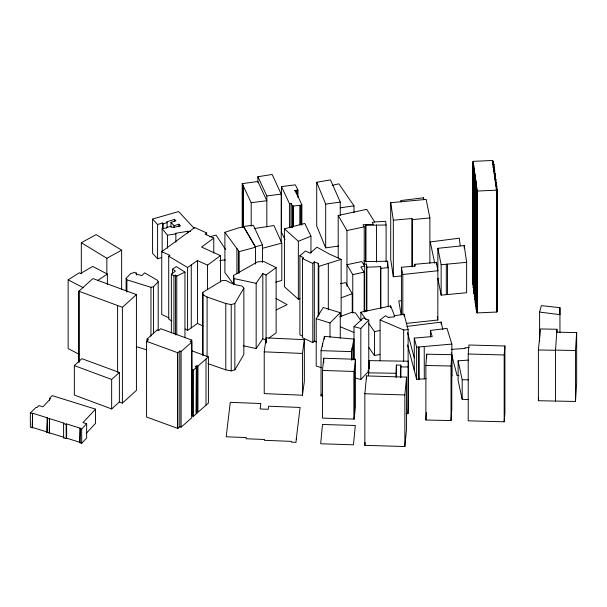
<?xml version="1.0" encoding="UTF-8"?>
<svg xmlns="http://www.w3.org/2000/svg" width="607" height="607" viewBox="0 0 607 607"><rect width="100%" height="100%" fill="white"/><g stroke="black" fill="none" stroke-linecap="round" stroke-linejoin="round"><path stroke-width="0.91" d="M400.764 377.266L400.764 365.133L396.386 365.065L395.954 377.008M400.681 377.106L400.764 365.133M368.525 375.65L369.17 360.626L408.276 361.233L408.276 407.912L407.972 413.663L406.098 413.633M407.972 413.663L408.276 361.233M538.386 349.973L540.564 328.941L556.923 329.267L555.534 350.307L538.386 349.973L538.386 400.726L575.459 401.462L576.65 383.533L576.65 332.575L556.718 332.181M575.459 401.462L575.459 350.512L576.65 332.575M425.894 365.497L426.645 354.207L451.783 354.708L451.783 409.247L451.031 420.537L425.894 420.036L425.894 365.497L451.031 365.998L451.783 354.708M425.894 420.036L426.395 412.51M468.217 354.002L468.938 345.011L504.91 345.99L504.91 412.813L504.189 421.804L468.217 420.826L468.217 354.002L504.189 354.974L504.91 345.99M364.845 393.746L366.552 375.93L406.561 377.114L406.561 428.709L404.854 446.532L364.845 445.341L364.845 393.746L404.854 394.937L406.561 377.114M364.845 445.341L365.111 442.526M354.124 419.134L354.124 371.476L355.414 359.268L323.721 358.221L322.514 370.437L322.514 418.102L354.124 419.134L355.414 406.925L355.414 359.268M538.386 400.726L538.667 398.01M266.162 337.887L264.227 351.848L264.227 393.609L302.445 395.203L304.35 381.416L304.35 339.654L266.162 337.887L266.162 342.53M302.445 395.203L302.445 353.433L304.35 339.654M297.954 190.052L294.463 190.598L295.533 191.084L301.785 204.642L300.913 205.242L292.491 206.099L290.973 203.345L289.433 203.588L281.496 186.615L295.313 184.824L297.954 190.052L297.954 197.51M351.529 360.11L351.529 351.628L353.858 339.116L324.404 336.354L321.042 350.649L321.042 395.855L322.886 395.916M321.042 395.855L321.429 394.087M539.6 341.331L539.6 312.074L541.353 305.64L559.927 307.658L559.957 332.575M207.973 363.654L225.796 369.853L231.221 370.9L234.863 369.853L234.863 303.515L243.855 288.12L242.034 286.056L236.609 285.009L230.364 282.816L226.221 280.548L222.071 280.601L202.768 292.377L202.768 354.92M234.863 369.853L243.855 354.45L243.855 288.12M321.467 367.675L316.209 366.036L316.209 318.667L323.212 307.483L340.246 312.696L340.246 338.274M243.308 345.778L256.154 348.532L256.154 283.325L262.823 273.537L266.056 275.009L276.139 267.611L263.825 261.556L257.588 261.837L233.445 275.525L233.445 284.03M256.154 348.532L262.823 338.744L262.823 273.537M126.119 278.408L126.893 279.819L150.946 287.286L153.518 286.808L158.199 281.762L157.456 280.29L144.648 272.862L141.757 275.654L135.786 273.803L136.431 273.12L134.018 272.247L133.214 273.006L130.771 273.438L126.119 278.408L126.119 290.616M49.524 398.42L52.149 395.612L95.542 409.141L82.962 422.593L86.649 423.739L86.649 437.988L81.672 443.307L79.858 442.738L80.177 428.147L66.626 423.921L66.626 438.171L66.171 438.656L63.598 437.852L63.598 423.603L64.046 423.125L49.546 418.602L49.546 432.852L46.997 432.465L47.361 417.828L32.596 413.223L32.285 427.798L30.35 427.199L30.35 412.95L36.124 407.312L37.012 407.57L38.871 405.575L42.922 406.834L50.51 398.731L49.524 398.42L49.524 400.203M46.997 432.465L47.361 417.828M63.598 437.852L64.046 437.374L49.546 432.852M49.25 433.17L49.546 418.602M81.672 443.307L81.672 429.058L86.649 423.739M86.179 433.398L95.542 423.39L95.542 409.141M79.858 442.738L80.177 428.147M66.171 438.656L66.171 424.407L66.626 423.921M32.285 427.798L32.596 413.223M355.717 378.146L360.839 379.512L360.839 328.463L368.768 320.101L363.434 317.909L354.01 326.642L354.01 359.731M360.839 379.512L368.768 371.158L367.842 370.771M318.804 315.344L318.804 266.374L318.235 263.43L314.327 261.875L312.802 263.461L312.802 342.568L302.544 337.72L302.544 258.612L303.675 257.854L299.904 255.691L305.503 250.979L310.147 253.165L316.96 247.178L329.381 254.06L341.149 259.364L341.149 316.816M314.327 261.875L314.327 340.99L312.802 342.568M330.003 337.181L330.003 322.97L340.246 312.696M78.887 361.689L78.887 291.239L92.917 278.56L136.423 294.607L136.423 390.422L122.402 403.101L119.374 401.978L111.65 408.943L74.342 395.074L74.342 365.596L81.869 358.661L119.374 372.501L119.374 401.978M147.091 341.9L147.091 339.063L157.19 329.874L158.761 330.451L160.658 328.713L191.812 340.095L192.138 415.886L192.237 369.61L193.504 370.035L197.009 366.932L196.387 366.719L196.084 413.17L196.387 412.904L196.387 366.719M147.091 339.063L148.518 339.586L146.568 341.346L146.568 417.017L177.859 428.451L177.859 352.781L179.801 351.013L181.106 351.491L191.736 342.189L190.143 341.604L191.812 340.095M208.413 356.87L208.413 403.056L197.95 412.297L197.95 366.112L208.413 356.87L191.789 350.793M177.859 428.451L179.801 426.683L179.801 351.013M122.402 403.101L122.402 307.286L136.423 294.607M111.65 408.943L111.65 379.466L119.374 372.501M192.138 415.886L192.237 369.61M192.237 415.795L193.504 416.22L197.009 413.124L197.009 366.932M179.801 426.683L181.106 427.161L191.736 417.859L191.736 342.189M380.081 360.49L380.081 319.957L385.468 315.746L388.905 317.749L389.095 317.286L394.262 316.869L394.019 315.845L404.042 314.214L408.124 329.616L408.124 361.666M171.371 332.924L171.371 274.159L175.37 271.086L172.555 269.144L176.311 266.594L184.953 272.103L184.953 337.507M169.087 317.878L161.75 314.532L161.75 251.639L194.71 227.526L206.63 232.959L205.045 234.143L213.763 238.103L213.763 253.119M213.763 238.103L201.577 247.049L220.5 255.646L220.5 281.929M207.533 289.539L207.533 265.13L220.5 255.646M268.871 338.145L276.139 332.811L276.139 267.611M207.533 265.13L197.45 260.555L187.578 267.505L187.578 330.398L185.196 328.971M197.45 260.555L197.45 323.448L187.578 330.398M171.819 320.982L168.708 319.123L168.708 256.23L169.899 255.357L161.75 251.639M97.59 280.502L107.378 274.114L92.734 266.443L80.564 273.491L79.251 272.793L68.151 279.857L68.151 348.6L79.039 354.238M81.323 273.704L81.323 242.709L96.118 234.621L121.635 250.175L121.635 289.615M81.323 242.709L106.847 258.263L121.635 250.175M171.371 274.159L173.921 275.919L175.453 275.176L176.766 276.079L176.766 334.844M176.766 276.079L184.953 272.103M276.231 309.911L287.141 304.676L275.927 298.401M310.951 236.191L298.341 241.275L284.425 228.824L304.782 223.437L310.951 236.191L310.951 253.013M284.425 228.824L284.425 286.754L298.341 299.205L299.979 298.545M339.852 316.778L351.354 312.438L355.482 312.863L360.96 320.792M341.149 297.787L352.242 293.742L345.732 282.634L340.428 283.681M318.804 266.374L341.149 259.364M194.194 228.407L178.64 211.54L152.577 219.051L157.6 224.499L162.486 222.989L163.23 223.801L163.23 228.429M170.977 226.965L170.977 222.329L175.909 220.819L174.573 219.377L166.462 221.889L167.122 222.594L167.122 227.23M163.23 223.801L167.122 222.594M152.577 219.051L152.577 253.347L157.6 258.802L161.667 257.543M170.977 222.329L174.065 225.683L178.883 224.203L180.431 225.88L174.361 227.215L171.546 227.253L170.825 226.479L166.386 227.329L166.735 227.944L162.115 228.611L162.175 251.867M224.901 232.284L238.248 227.966L243.68 226.935L255.464 247.246L239.181 251.632L224.901 232.284L224.901 272.573L233.786 284.584M209.673 236.889L216.039 235.061L225.531 249.454M202.768 292.377L202.935 294.752L207.086 297.013L225.796 303.523L231.221 304.57L234.863 303.515M255.464 246.761L262.444 244.879L253.316 225.258L243.68 226.441L255.464 246.761L255.464 264.113M262.444 248.316L281.807 243.111L273.962 225.546L254.212 228.558M275.646 282.111L281.807 280.449L281.807 243.111M332.181 185.378L338.881 183.8L353.995 205.849L353.995 212.473M386.098 261.754L386.098 224.992L385.673 221.297L374.709 221.972L366.704 209.347L338.198 215.447L346.961 230.561L364.223 226.851L364.223 264.986M364.708 312.081L364.708 266.109L360.824 266.943L364.162 272.156L364.162 311.566M364.708 266.109L361.787 261.526L346.961 264.713L352.758 274.607L364.162 272.156M368.722 323.432L374.473 331.657L379.876 330.496M368.722 347.363L374.473 355.588L379.876 354.427M360.877 320.504L360.877 312.218L390.635 305.943L394.725 316.232M374.709 221.972L372.197 222.458L373.419 224.393L363.039 224.742L364.223 226.851M338.623 246.063L325.686 247.861L316.717 226.009L316.717 182.275L330.504 179.877L340.269 202.101L340.269 215.561M190.621 231.358L188.162 231.76L187.722 231.282L175.393 233.346L175.848 233.839L175.848 242.185M162.115 228.611L167.471 235.22L175.848 233.839M257.884 182.381L257.884 176.728L272.148 174.467L281.2 194.088L281.2 242.094M353.995 205.849L340.193 207.837M363.859 260.881L365.482 260.631L365.983 261.579L387.592 261.23L388.222 267.604L388.222 306.816M316.717 182.275L325.686 204.127L340.269 202.101M219.666 260.585L225.03 259.834L225.189 260.289M242.193 183.663L257.884 181.493L266.83 200.72L251.192 202.692L242.193 183.663L242.193 226.919M257.884 176.728L266.83 195.947L281.2 194.088M442.822 329.662L441.168 322.105L406.827 326.429M430.484 337.044L430.484 330.443L447.018 328.357L451.851 344.086L451.851 376.173L451.312 374.428M423.876 199.665L423.504 197.821L400.666 200.56L401.181 202.04M402.813 314.289L402.813 274.485L437.837 270.745L436.425 262.368L414.718 264.311L414.718 266.2M406.5 323.372L437.837 320.026L437.875 248.316L464.241 245.592L466.624 262.315L466.624 292.726L441.145 295.146L437.875 278.727L438.793 278.636M380.824 308.515L380.824 268.37L388.222 267.604M393.328 276.731L393.328 220.227L411.971 218.497L412.29 219.666L429.877 217.905L426.175 199.415L390.711 202.692L390.711 259.197L393.328 276.731L401.713 275.957M437.875 248.316L441.145 264.735L466.624 262.315M451.851 344.086L424.232 346.514L424.301 378.882L416.622 379.269L414.278 370.202L414.278 338.114L432.192 336.536L430.484 330.443M414.278 338.114L416.622 347.189L424.232 346.514M426.068 378.442L424.301 378.882M401.31 300.677L398.791 300.882L401.136 314.813M380.081 319.957L403.663 329.98L408.124 329.616M401.424 314.661L401.424 267.277L415.112 266.041L414.718 264.311M468.68 399.512L462.177 399.345L458.11 380.498L458.11 360.846L468.285 360.08M469.219 347.523L464.939 347.826L465.106 348.448L451.752 349.336M458.9 375.475L457.063 375.581L451.198 352.94M473.172 168.905L473.172 161.348L492.725 160.468L492.823 161.234L493.514 161.523L492.861 161.553L493.241 168.109M473.278 162.122L472.625 162.145L473.316 162.433L473.695 165.21L473.733 287.384L473.088 287.415L473.695 287.065M493.241 164.33L493.931 164.618L493.931 171.227M494.128 173.67L493.703 167.744L494.364 167.714L493.666 167.433L493.294 164.641L493.931 164.618M474.575 293.576L473.877 293.295L473.877 171.44L474.53 171.402L474.53 175.18M494.546 176.766L494.546 173.936L495.191 173.905L495.191 179.573M475.418 299.767L474.765 299.797L474.727 177.623L475.372 177.593L475.789 302.552L475.137 302.582L475.835 302.863L476.207 305.647L475.607 305.981L476.252 305.951M495.342 182.639L494.963 177.024L495.608 176.994L494.925 176.713L494.546 173.936M475.182 302.893L475.137 180.719L475.789 180.689L475.789 302.552M476.252 190.712L476.207 183.784L475.835 181L475.137 180.719M495.342 179.809L495.995 179.778L495.388 180.12L495.76 182.904L496.412 182.874L496.45 186.023M496.223 190.097L496.223 186.319L496.867 186.288L496.177 186L495.805 183.223L496.45 183.193M496.746 190.173L477.201 191.053L477.094 190.287L476.396 190.006L477.049 189.983L477.049 311.839L476.396 311.869L477.094 312.15L477.201 312.916L496.746 312.036L496.647 189.407L497.292 189.376L496.594 189.096L496.223 186.319M472.625 162.145L472.625 284.008L473.316 284.288M473.877 293.295L474.53 293.264M474.955 296.36L474.302 296.383L474.993 296.671L475.372 299.448L474.765 299.797M476.632 308.743L476.025 309.084L476.67 309.054L476.632 186.88L476.252 184.096L475.569 183.815L476.207 183.784M496.594 189.096L496.647 311.262L497.292 311.232L497.247 189.065M473.088 287.415L473.043 165.241L473.695 165.21M474.158 290.48L473.506 290.51L473.46 168.344L474.113 168.314L474.408 292.339M494.083 170.521L494.788 170.802L494.128 170.833L494.5 177.396M473.877 171.44L474.575 171.72L474.955 174.497L474.993 296.671M494.5 173.617L495.191 173.905M474.348 296.702L474.302 174.528L474.955 174.497M476.025 309.084L475.979 186.91L476.632 186.88M472.625 284.008L473.278 283.977M474.113 290.169L473.506 290.51M496.594 310.951L497.292 311.232M365.482 261.124L365.482 224.362L365.983 225.318L386.098 224.992M364.223 263.119L364.344 264.174L366.514 264.091L366.886 267.209L366.886 311.088M366.886 267.209L380.612 266.64L380.824 268.37M364.344 310.86L366.514 310.769L366.514 264.091M368.525 372.85L395.954 373.275M575.459 350.512L555.534 350.11L555.534 401.068M407.972 366.985L400.681 366.84M458.11 360.846L462.177 379.686L468.68 379.853M321.042 350.649L351.529 351.628M322.514 370.437L354.124 371.476M264.227 351.848L302.445 353.433M539.6 312.074L559.957 314.646M256.154 283.325L234.143 278.613L233.445 275.525M354.01 326.642L360.839 328.463M146.568 341.346L177.859 352.781M136.689 346.734L146.492 349.776M46.997 418.215L49.25 418.921M63.598 423.603L66.171 424.407M32.596 427.472L47.361 432.078M66.626 438.171L80.177 442.397M316.209 318.667L330.003 322.97M30.35 412.95L32.285 413.549M79.858 428.489L81.672 429.058M196.387 412.904L197.009 413.124M196.084 366.985L195.31 366.704L196.554 365.566L197.95 366.112M78.887 291.239L122.402 307.286M74.342 365.596L111.65 379.466M314.327 340.99L316.672 341.916M340.648 326.923L353.851 332.416M262.823 338.744L266.056 340.208M197.45 323.448L202.928 325.936M302.544 258.612L312.802 263.461M68.151 279.857L83.235 287.672M301.747 335.861L299.904 334.798L299.904 255.691M168.708 256.23L187.578 267.505M360.877 312.218L366.104 319.699M284.964 239.628L281.496 232.306L281.496 186.615M407.563 332.682L414.278 357.918M407.563 344.966L414.278 370.202M434.711 263.218L430.264 241.92L459.302 238.194L460.22 245.721M401.424 267.277L402.813 274.485M437.283 316.771L437.837 320.026M390.711 202.692L393.328 220.227M473.043 165.241L473.733 165.521L474.113 168.314M474.302 174.528L474.993 174.816L475.372 177.593M475.979 186.91L476.67 187.191L477.049 189.983M474.53 171.402L474.158 168.625L473.46 168.344M496.647 311.262L496.746 312.036M475.789 180.689L475.418 177.912L474.727 177.623M496.829 307.832L496.829 185.97M559.927 307.658L559.927 314.259M556.923 329.267L556.923 332.09M504.189 354.974L504.189 421.804M496.412 182.874L496.412 185.712M495.995 179.778L496.033 182.927M495.805 183.223L495.805 186.053M495.76 182.904L495.76 185.742M495.57 176.683L495.608 179.831M495.153 173.594L495.153 180.203M494.735 170.491L494.735 174.27M494.318 167.403L494.318 171.182M493.893 164.3L493.893 170.916M493.476 161.204L493.476 164.983M493.294 164.641L493.294 167.479M492.823 161.234L492.861 164.383M477.094 190.287L477.201 312.916M476.396 190.006L476.442 312.18M475.835 181L475.835 302.863M475.569 183.815L475.607 305.981M474.575 171.72L474.575 175.499M473.923 171.751L473.923 293.606M473.316 162.433L473.316 168.101M472.671 162.464L472.671 284.319M464.241 245.592L464.241 248.354M462.177 379.686L462.177 399.345M451.031 365.998L451.031 420.537M447.465 264.151L447.465 294.57M446.304 264.242L446.304 294.653M441.168 322.105L441.168 323.994M441.145 264.735L441.145 295.146M436.425 262.368L436.425 264.265M429.877 217.905L429.877 263.112M426.645 354.207L426.645 357.963M423.504 197.821L423.504 199.688M418.929 347.265L418.929 379.352M418.86 346.992L418.86 379.072M416.622 347.189L416.622 379.269M412.29 219.666L412.29 266.754M411.971 218.497L411.971 266.526M404.854 394.937L404.854 446.532M404.042 314.214L404.042 316.095M403.663 329.98L403.663 361.089M396.386 365.065L396.386 377.197M390.635 305.943L390.635 307.787M387.592 261.23L387.592 267.77M380.612 266.64L380.612 308.652M376.469 224.878L376.53 262.148M374.473 331.657L374.473 355.588M369.17 360.626L369.17 369.033M368.768 320.101L368.768 368.32M366.552 375.93L366.552 378.745M365.983 225.318L365.983 262.08M364.344 264.174L364.344 266.041M354.503 368.586L354.503 416.25M354.2 370.74L354.2 418.405M353.858 339.116L353.858 359.837M352.758 274.607L352.758 313.075M352.242 293.742L352.242 312.666M352.128 347.659L352.128 359.898M346.961 230.561L346.961 286.299M338.198 215.447L338.198 257.861M328.319 263.59L328.319 309.737M325.686 204.127L325.686 247.861M324.404 336.354L324.404 339.184M323.721 358.221L323.721 362.895M322.59 343.577L322.59 346.407M318.235 263.43L318.235 316.171M301.8 204.513L301.785 225.159M301.618 204.893L301.618 224.484M301.482 205.007L301.482 224.59M301.315 205.105L301.315 224.689M300.913 205.242L300.913 224.825M299.797 205.356L299.797 224.947M298.341 241.275L298.341 299.205M297.119 190.181L297.119 194.839M296.14 190.355L296.14 193.155M293.393 206.19L293.393 226.707M293.09 206.19L293.09 226.707M292.491 206.099L292.491 227.549M292.217 206.023L292.217 227.473M290.973 203.345L290.973 227.595M289.433 203.588L289.433 227.837M266.83 195.947L266.83 227.048M266.056 275.009L266.094 343.001M262.444 244.879L262.444 262.323M251.192 202.692L251.192 226.199M243.21 185.575L243.21 226.95M242.975 185.127L242.975 227.443M242.762 184.695L242.762 227.01M242.565 184.376L242.565 227.633M239.181 251.632L239.181 273.18M238.399 250.6L238.399 273.089M236.912 248.453L236.912 273.749M234.143 278.613L234.143 284.281M231.221 304.57L231.221 370.9M225.796 303.523L225.796 369.853M207.086 297.013L207.086 356.711M206.63 232.959L206.63 234.833M206.008 359.063L206.008 405.248M202.935 294.752L202.935 355.399M193.504 370.035L193.504 416.22M191.258 265.084L191.258 327.977M187.722 231.282L187.722 233.134M181.106 351.491L181.106 427.161M178.883 224.203L178.883 226.98M177.51 352.675L177.51 428.345M175.453 275.176L175.453 334.889M174.573 219.377L174.573 221.229M174.065 225.683L174.065 227.534M173.921 275.919L173.921 333.736M172.555 269.144L172.555 273.878M167.471 235.22L167.471 248.195M162.486 222.989L162.486 229.476M158.199 281.762L158.199 330.61M157.6 224.499L157.6 258.802M153.518 286.808L153.518 333.774M150.946 287.286L150.946 336.134M136.431 273.12L136.431 275.001M126.893 279.819L126.893 292.028M117.621 305.518L117.621 372.212M107.378 274.114L107.378 284.471M106.847 258.263L106.847 274.227M79.039 291.102L79.039 362.493M322.499 424.46L320.671 443.763L353.471 444.802L355.3 425.499L322.499 424.46M296.269 439.089L295.996 442.344L291.322 442.093L291.406 441.38L264.402 440.318L264.508 439.483L246.123 438.762L246.26 437.586L226.199 436.797L230.265 402.327L260.798 403.526L260.16 408.974L268.271 409.293L268.635 406.22L300.108 407.456L296.269 439.089"/></g></svg>
